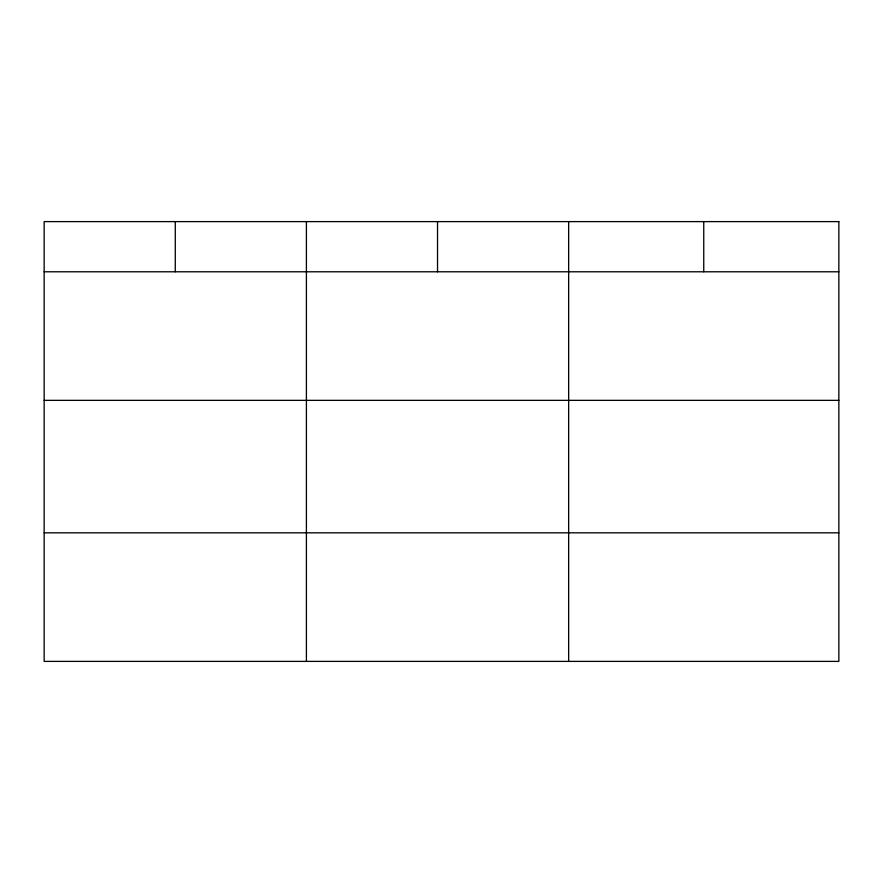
<?xml version="1.0" encoding="UTF-8"?>
<svg xmlns="http://www.w3.org/2000/svg" width="883" height="883" viewBox="0 0 883 883"><rect width="100%" height="100%" fill="white"/><g stroke="black" fill="none" stroke-linecap="round" stroke-linejoin="round"><path stroke-width="1.32" d="M44.15 271.787L838.85 271.787M44.15 400.352L838.85 400.352M44.15 532.824L838.85 532.824M703.751 221.611L703.751 271.787M568.652 221.611L568.652 661.389M437.526 221.611L437.526 271.787M306.401 221.611L306.401 661.389M175.276 221.611L175.276 271.787M838.85 221.611L44.15 221.611L44.15 661.389L838.85 661.389L838.85 221.611"/></g></svg>
